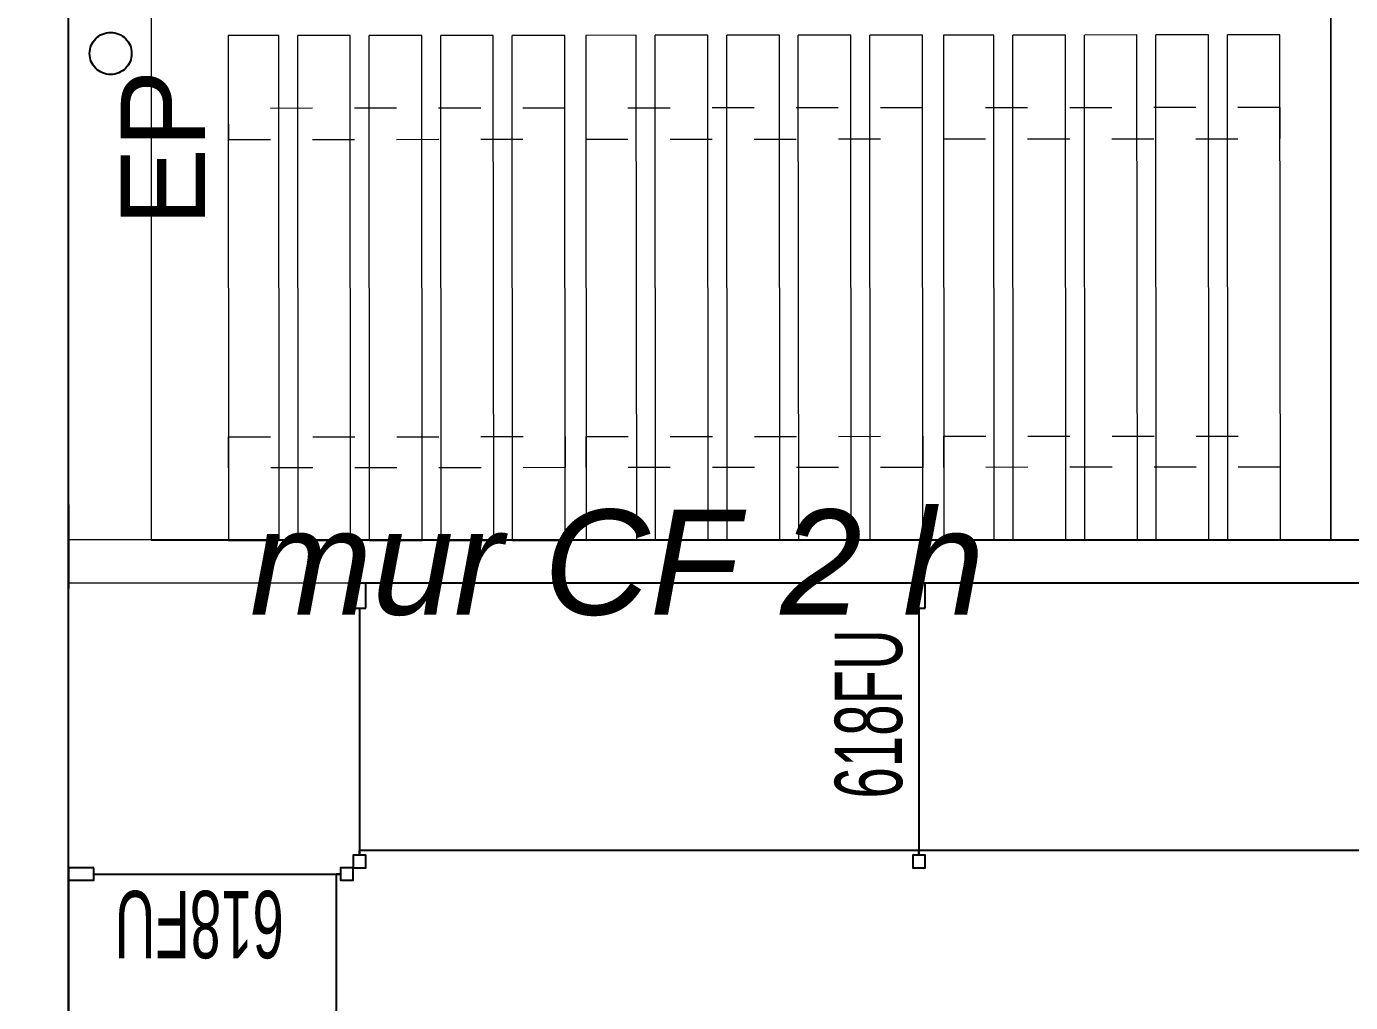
# Model space of a CAD drawing. Header units: millimetres. Extents: x 15590 to 15992, y 1055 to 1132.
# Drawn here: x 15896.668 to 15899.816, y 1106.07 to 1108.389 of the extents above; entities that cross this region are included whole.
import ezdxf
from ezdxf.enums import TextEntityAlignment as Align

# ---------------------------------------------------------------- set-up
doc = ezdxf.new("R2010")
doc.units = ezdxf.units.MM
doc.header["$MEASUREMENT"] = 0
doc.linetypes.add('CACHE2', pattern=[0.1875, 0.125, -0.0625])
doc.linetypes.add('Tirets', pattern=[0.004586, 0.002822, -0.001764])
doc.layers.get('0').update_dxf_attribs({"lineweight": 9})
for name, color, linetype in [('EP', 7, 'Continuous'), ('gondole', 6, 'Continuous'), ('Mobilier', 252, 'Continuous'), ('murs exterieurs.P', 7, 'Continuous'), ('murs interieurs.P', 7, 'Continuous'), ('texte.VETTI', 7, 'Continuous')]:
    doc.layers.add(name, color=color, linetype=linetype)
doc.styles.add('GENERATED_STYLE_2', font='')
doc.styles.add('GENERATED_STYLE_3', font='')
doc.styles.get("Standard").update_dxf_attribs({"font": 'swiss.ttf', "height": 0.2})
doc.styles.get('GENERATED_STYLE_2').set_extended_font_data('Arial Occidental')
doc.styles.get('GENERATED_STYLE_3').set_extended_font_data('Arial Occidental', italic=True)

# ---------------------------------------------------------------- blocks, each defined once
blk = doc.blocks.new('M618FU-1330')
for points in [[(-0.6365, 1.345), (-0.6465, 1.345), (-0.6465, 1.36), (-0.6765, 1.36), (-0.6765, 1.33), (-0.6465, 1.33), (-0.6465, 1.345), (-0.6365, 1.345)], [(-0.06, 1.345), (-0.6365, 1.345)], [(-0.636, 0.015), (-0.636, 1.345)], [(-0.6365, 0.015), (-0.6465, 0.015), (-0.6465, 0.03), (-0.6765, 0.03), (-0.6765, 0), (-0.6465, 0), (-0.6465, 0.015), (-0.6365, 0.015)], [(-0.06, 0.015), (-0.6365, 0.015)]]:
    blk.add_lwpolyline(points)
for points in [[(-0.06, 1.33), (0, 1.33), (0, 1.36), (-0.06, 1.36)], [(-0.06, 0), (0, 0), (0, 0.03), (-0.06, 0.03)]]:
    blk.add_lwpolyline(points, close=True)
at = {"color": 7, "lineweight": 25}
blk.add_lwpolyline([(0, 0.03), (0, 1.33)], dxfattribs=at)
at = {"color": 151, "lineweight": 15, "width": 0.6}
blk.add_text('618FU', height=0.16, dxfattribs=at).set_placement((-0.1097, 0.1351), align=Align.MIDDLE_RIGHT)
blk = doc.blocks.new('A$C29413FD8')
at = {"layer": 'Mobilier', "color": 34, "linetype": 'Continuous', "lineweight": 9}
for p, q in [((0.125, 1.2), (0, 1.2)), ((0, 1.2), (0, 0)), ((0.125, 1.2), (0.125, 0)), ((0.295, 1.2), (0.17, 1.2)), ((0.17, 1.2), (0.17, 0)), ((0.295, 1.2), (0.295, 0)), ((0.465, 1.2), (0.34, 1.2)), ((0.34, 1.2), (0.34, 0)), ((0.465, 1.2), (0.465, 0)), ((0.635, 1.2), (0.51, 1.2)), ((0.51, 1.2), (0.51, 0)), ((0.635, 1.2), (0.635, 0)), ((0.8, 1.2), (0.68, 1.2)), ((0.68, 1.2), (0.68, 0)), ((0.8, 0), (0.8, 1.2)), ((0, 0), (0.125, 0)), ((0.17, 0), (0.295, 0)), ((0.34, 0), (0.465, 0)), ((0.51, 0), (0.635, 0)), ((0.68, 0), (0.8, 0))]:
    blk.add_line(p, q, dxfattribs=at)
at = {"layer": 'Mobilier', "color": 34, "linetype": 'CACHE2', "lineweight": 9, "ltscale": 0.8}
for points in [[(0, 1.0272), (0.8, 1.0272), (0.8, 0.9533), (0, 0.9533)], [(0, 0.1728), (0.8, 0.1728), (0.8, 0.2467), (0, 0.2467)]]:
    blk.add_lwpolyline(points, close=True, dxfattribs=at)

msp = doc.modelspace()

# ---------------------------------------------------------------- linework, layer by layer
for p, q in [((15906.6348, 1107.1694), (15896.7685, 1107.1694)), ((15907.38, 1107.0668), (15896.7685, 1107.0668))]:
    msp.add_line(p, q)
for points in [[(15899.769, 1110.4463), (15896.9648, 1110.446), (15896.965, 1107.1684), (15899.7693, 1107.1686)], [(15908.4239, 1110.4463), (15899.769, 1110.4463), (15899.7693, 1107.1686), (15908.4242, 1107.1686)]]:
    msp.add_lwpolyline(points, close=True)
msp.add_circle((15910.6295, 1093.1562), 38.4411)
at = {"layer": 'EP', "linetype": 'Tirets', "ltscale": 1000}
msp.add_circle((15896.8685, 1108.3251), 0.05, dxfattribs=at)
at = {"layer": 'murs exterieurs.P', "linetype": 'Continuous', "ltscale": 1000, "flags": 128}
msp.add_lwpolyline([(15896.7685, 1070.7037), (15896.7685, 1115.3534)], dxfattribs=at)
at = {"layer": 'murs interieurs.P', "linetype": 'Continuous', "ltscale": 1000, "flags": 128}
msp.add_lwpolyline([(15896.7685, 1107.2536), (15896.7685, 1107.0536)], dxfattribs=at)

# ---------------------------------------------------------------- block references
at = {"rotation": 180.046047387986}
for p in [(15897.9481, 1108.3681), (15898.7981, 1108.3688), (15899.6481, 1108.3694)]:
    msp.add_blockref('A$C29413FD8', p, dxfattribs=at)
at = {"layer": 'gondole'}
for p, rotation in [((15898.805, 1107.0668), 90), ((15900.135, 1107.0668), 90), ((15896.7685, 1106.3903), 180)]:
    msp.add_blockref('M618FU-1330', p, dxfattribs=dict(at, rotation=rotation))

# ---------------------------------------------------------------- texts
at = {"layer": 'EP', "linetype": 'Continuous', "insert": (15896.9926, 1108.1004), "char_height": 0.2, "attachment_point": 5, "rotation": 90, "style": 'GENERATED_STYLE_2'}
msp.add_mtext('{EP}', dxfattribs=at)
at = {"layer": 'texte.VETTI', "linetype": 'Continuous', "insert": (15898.0726, 1107.1146), "char_height": 0.25, "attachment_point": 5, "style": 'GENERATED_STYLE_3'}
msp.add_mtext('{mur CF 2 h}', dxfattribs=at)

doc.saveas('drawing.dxf')
